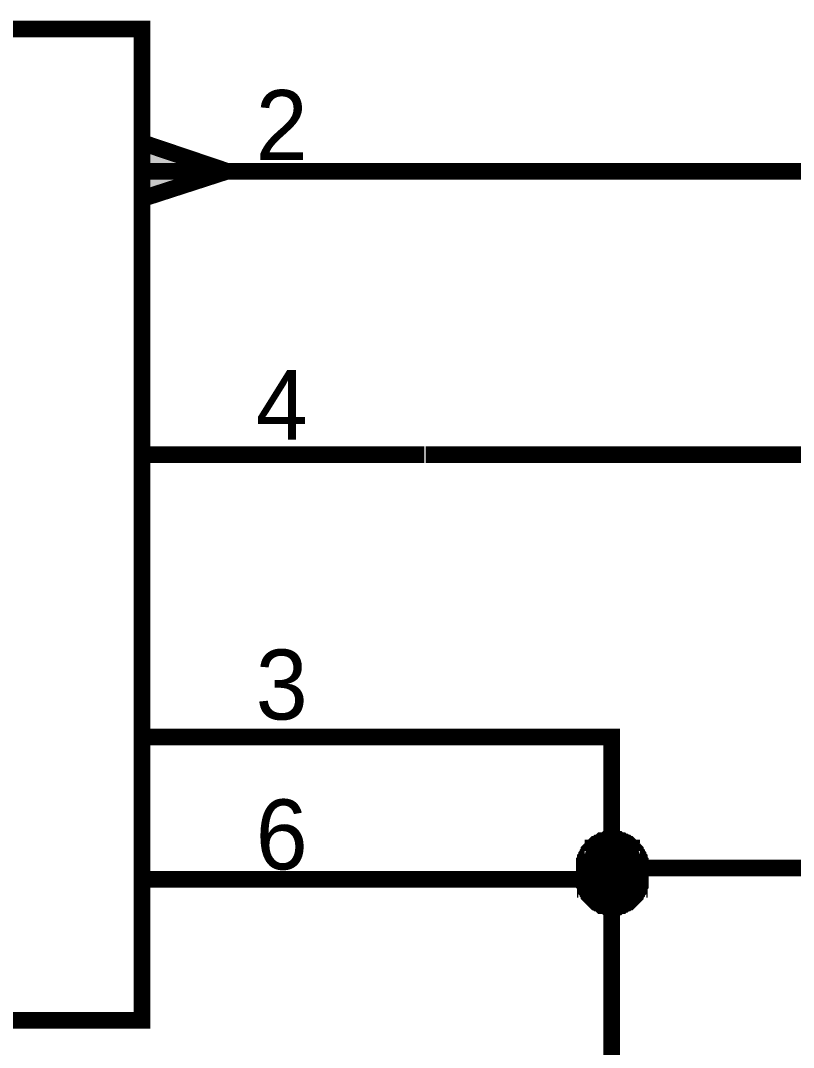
# Model space of a CAD drawing. Header units: millimetres. Extents: x 0 to 800, y 0 to 567.
# Drawn here: x 698.4 to 712.26, y 368.27 to 386.69 of the extents above; entities that cross this region are included whole.
import ezdxf

# ---------------------------------------------------------------- set-up
doc = ezdxf.new("R2010")
doc.units = ezdxf.units.MM
doc.layers.add('Sheet', color=255, linetype='Continuous')

msp = doc.modelspace()

# ---------------------------------------------------------------- linework, layer by layer
at = {"layer": 'Sheet'}
for points, const_width in [([(670.095, 386.536), (700.58, 386.536), (700.58, 368.751), (670.095, 368.751), (670.095, 386.536)], 0.3), ([(670.095, 386.536), (670.095, 368.751), (700.58, 368.751), (700.58, 386.536), (670.095, 386.536), (670.095, 386.536)], 0.0991), ([(702.103, 383.982), (700.58, 384.497), (700.58, 383.489), (702.103, 383.982)], 0.3), ([(702.103, 383.982), (700.58, 384.497), (700.58, 383.489), (702.103, 383.982)], 0.0991)]:
    msp.add_lwpolyline(points, close=True, dxfattribs=dict(at, const_width=const_width))
for points, const_width in [([(700.58, 383.982), (705.643, 383.982)], 0.3), ([(705.643, 383.982), (724.01, 383.982), (724.01, 382.481)], 0.3), ([(700.58, 378.898), (705.643, 378.898)], 0.3), ([(705.665, 378.898), (718.029, 378.898), (718.029, 364.876), (744.998, 364.876), (754.406, 364.876)], 0.3), ([(700.58, 373.835), (705.643, 373.835)], 0.3), ([(705.643, 373.835), (709.002, 373.835), (709.002, 371.484)], 0.3), ([(709.002, 371.282), (709.002, 371.484), (724.01, 371.484), (724.01, 372.335)], 0.3), ([(708.51, 371.484), (708.51, 371.506), (708.51, 371.528), (708.51, 371.573), (708.51, 371.596), (708.532, 371.618), (708.532, 371.64), (708.532, 371.663), (708.554, 371.685), (708.554, 371.708), (708.577, 371.73), (708.577, 371.752), (708.599, 371.775), (708.599, 371.797), (708.622, 371.82), (708.644, 371.842), (708.666, 371.842), (708.666, 371.864), (708.689, 371.887), (708.711, 371.909), (708.734, 371.909), (708.756, 371.932), (708.778, 371.932), (708.801, 371.954), (708.801, 371.954), (708.823, 371.976), (708.868, 371.976), (708.89, 371.976), (708.913, 371.999), (708.935, 371.999), (708.958, 371.999), (708.98, 371.999), (709.002, 371.999)], 0.3), ([(708.51, 371.484), (708.51, 371.506), (708.51, 371.528), (708.51, 371.573), (708.51, 371.596), (708.532, 371.618), (708.532, 371.64), (708.532, 371.663), (708.554, 371.685), (708.554, 371.708), (708.577, 371.73), (708.577, 371.752), (708.599, 371.775), (708.599, 371.797), (708.622, 371.82), (708.644, 371.842), (708.666, 371.842), (708.666, 371.864), (708.689, 371.887), (708.711, 371.909), (708.734, 371.909), (708.756, 371.932), (708.778, 371.932), (708.801, 371.954), (708.801, 371.954), (708.823, 371.976), (708.868, 371.976), (708.89, 371.976), (708.913, 371.999), (708.935, 371.999), (708.958, 371.999), (708.98, 371.999), (709.002, 371.999)], 0.3), ([(708.51, 371.484), (708.51, 371.506), (708.51, 371.528), (708.51, 371.573), (708.51, 371.596), (708.532, 371.618), (708.532, 371.64), (708.532, 371.663), (708.554, 371.685), (708.554, 371.708), (708.577, 371.73), (708.577, 371.752), (708.599, 371.775), (708.599, 371.797), (708.622, 371.82), (708.644, 371.842), (708.666, 371.842), (708.666, 371.864), (708.689, 371.887), (708.711, 371.909), (708.734, 371.909), (708.756, 371.932), (708.778, 371.932), (708.801, 371.954), (708.801, 371.954), (708.823, 371.976), (708.868, 371.976), (708.89, 371.976), (708.913, 371.999), (708.935, 371.999), (708.958, 371.999), (708.98, 371.999), (709.002, 371.999)], 0.3), ([(708.51, 371.484), (708.51, 371.506), (708.51, 371.528), (708.51, 371.573), (708.51, 371.596), (708.532, 371.618), (708.532, 371.64), (708.532, 371.663), (708.554, 371.685), (708.554, 371.708), (708.577, 371.73), (708.577, 371.752), (708.599, 371.775), (708.599, 371.797), (708.622, 371.82), (708.644, 371.842), (708.666, 371.842), (708.666, 371.864), (708.689, 371.887), (708.711, 371.909), (708.734, 371.909), (708.756, 371.932), (708.778, 371.932), (708.801, 371.954), (708.801, 371.954), (708.823, 371.976), (708.868, 371.976), (708.89, 371.976), (708.913, 371.999), (708.935, 371.999), (708.958, 371.999), (708.98, 371.999), (709.002, 371.999)], 0.3), ([(709.002, 371.999), (709.002, 371.999)], 0.3), ([(709.002, 371.999), (709.025, 371.999), (709.047, 371.999), (709.092, 371.999), (709.114, 371.999), (709.137, 371.976), (709.159, 371.976), (709.182, 371.976), (709.204, 371.954), (709.226, 371.954), (709.249, 371.932), (709.271, 371.932), (709.294, 371.909), (709.316, 371.909), (709.338, 371.887), (709.361, 371.864), (709.361, 371.842), (709.383, 371.842), (709.406, 371.82), (709.428, 371.797), (709.428, 371.775), (709.45, 371.752), (709.45, 371.73), (709.473, 371.708), (709.473, 371.685), (709.495, 371.663), (709.495, 371.64), (709.495, 371.618), (709.518, 371.596), (709.518, 371.573), (709.518, 371.528), (709.518, 371.506), (709.518, 371.484)], 0.3), ([(709.002, 371.999), (709.002, 371.999)], 0.3), ([(709.002, 371.999), (709.025, 371.999), (709.047, 371.999), (709.092, 371.999), (709.114, 371.999), (709.137, 371.976), (709.159, 371.976), (709.182, 371.976), (709.204, 371.954), (709.226, 371.954), (709.249, 371.932), (709.271, 371.932), (709.294, 371.909), (709.316, 371.909), (709.338, 371.887), (709.361, 371.864), (709.361, 371.842), (709.383, 371.842), (709.406, 371.82), (709.428, 371.797), (709.428, 371.775), (709.45, 371.752), (709.45, 371.73), (709.473, 371.708), (709.473, 371.685), (709.495, 371.663), (709.495, 371.64), (709.495, 371.618), (709.518, 371.596), (709.518, 371.573), (709.518, 371.528), (709.518, 371.506), (709.518, 371.484)], 0.3), ([(709.002, 371.999), (709.002, 371.999)], 0.3), ([(709.002, 371.999), (709.025, 371.999), (709.047, 371.999), (709.092, 371.999), (709.114, 371.999), (709.137, 371.976), (709.159, 371.976), (709.182, 371.976), (709.204, 371.954), (709.226, 371.954), (709.249, 371.932), (709.271, 371.932), (709.294, 371.909), (709.316, 371.909), (709.338, 371.887), (709.361, 371.864), (709.361, 371.842), (709.383, 371.842), (709.406, 371.82), (709.428, 371.797), (709.428, 371.775), (709.45, 371.752), (709.45, 371.73), (709.473, 371.708), (709.473, 371.685), (709.495, 371.663), (709.495, 371.64), (709.495, 371.618), (709.518, 371.596), (709.518, 371.573), (709.518, 371.528), (709.518, 371.506), (709.518, 371.484)], 0.3), ([(709.002, 371.999), (709.002, 371.999)], 0.3), ([(709.002, 371.999), (709.025, 371.999), (709.047, 371.999), (709.092, 371.999), (709.114, 371.999), (709.137, 371.976), (709.159, 371.976), (709.182, 371.976), (709.204, 371.954), (709.226, 371.954), (709.249, 371.932), (709.271, 371.932), (709.294, 371.909), (709.316, 371.909), (709.338, 371.887), (709.361, 371.864), (709.361, 371.842), (709.383, 371.842), (709.406, 371.82), (709.428, 371.797), (709.428, 371.775), (709.45, 371.752), (709.45, 371.73), (709.473, 371.708), (709.473, 371.685), (709.495, 371.663), (709.495, 371.64), (709.495, 371.618), (709.518, 371.596), (709.518, 371.573), (709.518, 371.528), (709.518, 371.506), (709.518, 371.484)], 0.3), ([(708.51, 371.282), (708.51, 371.304), (708.51, 371.327), (708.51, 371.372), (708.51, 371.394), (708.532, 371.416), (708.532, 371.439), (708.532, 371.461), (708.554, 371.484), (708.554, 371.506), (708.577, 371.528), (708.577, 371.551), (708.599, 371.573), (708.599, 371.596), (708.622, 371.618), (708.644, 371.64), (708.666, 371.64), (708.666, 371.663), (708.689, 371.685), (708.711, 371.708), (708.734, 371.708), (708.756, 371.73), (708.778, 371.73), (708.801, 371.752), (708.801, 371.752), (708.823, 371.775), (708.868, 371.775), (708.89, 371.775), (708.913, 371.797), (708.935, 371.797), (708.958, 371.797), (708.98, 371.797), (709.002, 371.797)], 0.3), ([(708.51, 371.282), (708.51, 371.304), (708.51, 371.327), (708.51, 371.372), (708.51, 371.394), (708.532, 371.416), (708.532, 371.439), (708.532, 371.461), (708.554, 371.484), (708.554, 371.506), (708.577, 371.528), (708.577, 371.551), (708.599, 371.573), (708.599, 371.596), (708.622, 371.618), (708.644, 371.64), (708.666, 371.64), (708.666, 371.663), (708.689, 371.685), (708.711, 371.708), (708.734, 371.708), (708.756, 371.73), (708.778, 371.73), (708.801, 371.752), (708.801, 371.752), (708.823, 371.775), (708.868, 371.775), (708.89, 371.775), (708.913, 371.797), (708.935, 371.797), (708.958, 371.797), (708.98, 371.797), (709.002, 371.797)], 0.3), ([(708.51, 371.282), (708.51, 371.304), (708.51, 371.327), (708.51, 371.372), (708.51, 371.394), (708.532, 371.416), (708.532, 371.439), (708.532, 371.461), (708.554, 371.484), (708.554, 371.506), (708.577, 371.528), (708.577, 371.551), (708.599, 371.573), (708.599, 371.596), (708.622, 371.618), (708.644, 371.64), (708.666, 371.64), (708.666, 371.663), (708.689, 371.685), (708.711, 371.708), (708.734, 371.708), (708.756, 371.73), (708.778, 371.73), (708.801, 371.752), (708.801, 371.752), (708.823, 371.775), (708.868, 371.775), (708.89, 371.775), (708.913, 371.797), (708.935, 371.797), (708.958, 371.797), (708.98, 371.797), (709.002, 371.797)], 0.3), ([(708.51, 371.282), (708.51, 371.304), (708.51, 371.327), (708.51, 371.372), (708.51, 371.394), (708.532, 371.416), (708.532, 371.439), (708.532, 371.461), (708.554, 371.484), (708.554, 371.506), (708.577, 371.528), (708.577, 371.551), (708.599, 371.573), (708.599, 371.596), (708.622, 371.618), (708.644, 371.64), (708.666, 371.64), (708.666, 371.663), (708.689, 371.685), (708.711, 371.708), (708.734, 371.708), (708.756, 371.73), (708.778, 371.73), (708.801, 371.752), (708.801, 371.752), (708.823, 371.775), (708.868, 371.775), (708.89, 371.775), (708.913, 371.797), (708.935, 371.797), (708.958, 371.797), (708.98, 371.797), (709.002, 371.797)], 0.3), ([(708.51, 371.484), (708.51, 371.506), (708.51, 371.528), (708.51, 371.573), (708.51, 371.596), (708.532, 371.618), (708.532, 371.64), (708.532, 371.663), (708.554, 371.685), (708.554, 371.708), (708.577, 371.73), (708.577, 371.752), (708.599, 371.775), (708.599, 371.797), (708.622, 371.82), (708.644, 371.842), (708.666, 371.842), (708.666, 371.864), (708.689, 371.887), (708.711, 371.909), (708.734, 371.909), (708.756, 371.932), (708.778, 371.932), (708.801, 371.954), (708.801, 371.954), (708.823, 371.976), (708.868, 371.976), (708.89, 371.976), (708.913, 371.999), (708.935, 371.999), (708.958, 371.999), (708.98, 371.999), (709.002, 371.999)], 0.0991), ([(708.51, 371.484), (708.51, 371.506), (708.51, 371.528), (708.51, 371.573), (708.51, 371.596), (708.532, 371.618), (708.532, 371.64), (708.532, 371.663), (708.554, 371.685), (708.554, 371.708), (708.577, 371.73), (708.577, 371.752), (708.599, 371.775), (708.599, 371.797), (708.622, 371.82), (708.644, 371.842), (708.666, 371.842), (708.666, 371.864), (708.689, 371.887), (708.711, 371.909), (708.734, 371.909), (708.756, 371.932), (708.778, 371.932), (708.801, 371.954), (708.801, 371.954), (708.823, 371.976), (708.868, 371.976), (708.89, 371.976), (708.913, 371.999), (708.935, 371.999), (708.958, 371.999), (708.98, 371.999), (709.002, 371.999)], 0.0991), ([(708.51, 371.484), (708.51, 371.506), (708.51, 371.528), (708.51, 371.573), (708.51, 371.596), (708.532, 371.618), (708.532, 371.64), (708.532, 371.663), (708.554, 371.685), (708.554, 371.708), (708.577, 371.73), (708.577, 371.752), (708.599, 371.775), (708.599, 371.797), (708.622, 371.82), (708.644, 371.842), (708.666, 371.842), (708.666, 371.864), (708.689, 371.887), (708.711, 371.909), (708.734, 371.909), (708.756, 371.932), (708.778, 371.932), (708.801, 371.954), (708.801, 371.954), (708.823, 371.976), (708.868, 371.976), (708.89, 371.976), (708.913, 371.999), (708.935, 371.999), (708.958, 371.999), (708.98, 371.999), (709.002, 371.999)], 0.0991), ([(708.51, 371.484), (708.51, 371.506), (708.51, 371.528), (708.51, 371.573), (708.51, 371.596), (708.532, 371.618), (708.532, 371.64), (708.532, 371.663), (708.554, 371.685), (708.554, 371.708), (708.577, 371.73), (708.577, 371.752), (708.599, 371.775), (708.599, 371.797), (708.622, 371.82), (708.644, 371.842), (708.666, 371.842), (708.666, 371.864), (708.689, 371.887), (708.711, 371.909), (708.734, 371.909), (708.756, 371.932), (708.778, 371.932), (708.801, 371.954), (708.801, 371.954), (708.823, 371.976), (708.868, 371.976), (708.89, 371.976), (708.913, 371.999), (708.935, 371.999), (708.958, 371.999), (708.98, 371.999), (709.002, 371.999)], 0.0991), ([(709.002, 371.797), (709.002, 371.797)], 0.3), ([(709.002, 371.797), (709.025, 371.797), (709.047, 371.797), (709.092, 371.797), (709.114, 371.797), (709.137, 371.775), (709.159, 371.775), (709.182, 371.775), (709.204, 371.752), (709.226, 371.752), (709.249, 371.73), (709.271, 371.73), (709.294, 371.708), (709.316, 371.708), (709.338, 371.685), (709.361, 371.663), (709.361, 371.64), (709.383, 371.64), (709.406, 371.618), (709.428, 371.596), (709.428, 371.573), (709.45, 371.551), (709.45, 371.528), (709.473, 371.506), (709.473, 371.484), (709.495, 371.461), (709.495, 371.439), (709.495, 371.416), (709.518, 371.394), (709.518, 371.372), (709.518, 371.327), (709.518, 371.304), (709.518, 371.282)], 0.3), ([(709.002, 371.797), (709.002, 371.797)], 0.3), ([(709.002, 371.797), (709.025, 371.797), (709.047, 371.797), (709.092, 371.797), (709.114, 371.797), (709.137, 371.775), (709.159, 371.775), (709.182, 371.775), (709.204, 371.752), (709.226, 371.752), (709.249, 371.73), (709.271, 371.73), (709.294, 371.708), (709.316, 371.708), (709.338, 371.685), (709.361, 371.663), (709.361, 371.64), (709.383, 371.64), (709.406, 371.618), (709.428, 371.596), (709.428, 371.573), (709.45, 371.551), (709.45, 371.528), (709.473, 371.506), (709.473, 371.484), (709.495, 371.461), (709.495, 371.439), (709.495, 371.416), (709.518, 371.394), (709.518, 371.372), (709.518, 371.327), (709.518, 371.304), (709.518, 371.282)], 0.3), ([(709.002, 371.797), (709.002, 371.797)], 0.3), ([(709.002, 371.797), (709.025, 371.797), (709.047, 371.797), (709.092, 371.797), (709.114, 371.797), (709.137, 371.775), (709.159, 371.775), (709.182, 371.775), (709.204, 371.752), (709.226, 371.752), (709.249, 371.73), (709.271, 371.73), (709.294, 371.708), (709.316, 371.708), (709.338, 371.685), (709.361, 371.663), (709.361, 371.64), (709.383, 371.64), (709.406, 371.618), (709.428, 371.596), (709.428, 371.573), (709.45, 371.551), (709.45, 371.528), (709.473, 371.506), (709.473, 371.484), (709.495, 371.461), (709.495, 371.439), (709.495, 371.416), (709.518, 371.394), (709.518, 371.372), (709.518, 371.327), (709.518, 371.304), (709.518, 371.282)], 0.3), ([(709.002, 371.797), (709.002, 371.797)], 0.3), ([(709.002, 371.797), (709.025, 371.797), (709.047, 371.797), (709.092, 371.797), (709.114, 371.797), (709.137, 371.775), (709.159, 371.775), (709.182, 371.775), (709.204, 371.752), (709.226, 371.752), (709.249, 371.73), (709.271, 371.73), (709.294, 371.708), (709.316, 371.708), (709.338, 371.685), (709.361, 371.663), (709.361, 371.64), (709.383, 371.64), (709.406, 371.618), (709.428, 371.596), (709.428, 371.573), (709.45, 371.551), (709.45, 371.528), (709.473, 371.506), (709.473, 371.484), (709.495, 371.461), (709.495, 371.439), (709.495, 371.416), (709.518, 371.394), (709.518, 371.372), (709.518, 371.327), (709.518, 371.304), (709.518, 371.282)], 0.3), ([(709.002, 371.999), (709.002, 371.999)], 0.0991), ([(709.002, 371.999), (709.025, 371.999), (709.047, 371.999), (709.092, 371.999), (709.114, 371.999), (709.137, 371.976), (709.159, 371.976), (709.182, 371.976), (709.204, 371.954), (709.226, 371.954), (709.249, 371.932), (709.271, 371.932), (709.294, 371.909), (709.316, 371.909), (709.338, 371.887), (709.361, 371.864), (709.361, 371.842), (709.383, 371.842), (709.406, 371.82), (709.428, 371.797), (709.428, 371.775), (709.45, 371.752), (709.45, 371.73), (709.473, 371.708), (709.473, 371.685), (709.495, 371.663), (709.495, 371.64), (709.495, 371.618), (709.518, 371.596), (709.518, 371.573), (709.518, 371.528), (709.518, 371.506), (709.518, 371.484)], 0.0991), ([(709.002, 371.999), (709.002, 371.999)], 0.0991), ([(709.002, 371.999), (709.025, 371.999), (709.047, 371.999), (709.092, 371.999), (709.114, 371.999), (709.137, 371.976), (709.159, 371.976), (709.182, 371.976), (709.204, 371.954), (709.226, 371.954), (709.249, 371.932), (709.271, 371.932), (709.294, 371.909), (709.316, 371.909), (709.338, 371.887), (709.361, 371.864), (709.361, 371.842), (709.383, 371.842), (709.406, 371.82), (709.428, 371.797), (709.428, 371.775), (709.45, 371.752), (709.45, 371.73), (709.473, 371.708), (709.473, 371.685), (709.495, 371.663), (709.495, 371.64), (709.495, 371.618), (709.518, 371.596), (709.518, 371.573), (709.518, 371.528), (709.518, 371.506), (709.518, 371.484)], 0.0991), ([(709.002, 371.999), (709.002, 371.999)], 0.0991), ([(709.002, 371.999), (709.025, 371.999), (709.047, 371.999), (709.092, 371.999), (709.114, 371.999), (709.137, 371.976), (709.159, 371.976), (709.182, 371.976), (709.204, 371.954), (709.226, 371.954), (709.249, 371.932), (709.271, 371.932), (709.294, 371.909), (709.316, 371.909), (709.338, 371.887), (709.361, 371.864), (709.361, 371.842), (709.383, 371.842), (709.406, 371.82), (709.428, 371.797), (709.428, 371.775), (709.45, 371.752), (709.45, 371.73), (709.473, 371.708), (709.473, 371.685), (709.495, 371.663), (709.495, 371.64), (709.495, 371.618), (709.518, 371.596), (709.518, 371.573), (709.518, 371.528), (709.518, 371.506), (709.518, 371.484)], 0.0991), ([(709.002, 371.999), (709.002, 371.999)], 0.0991), ([(709.002, 371.999), (709.025, 371.999), (709.047, 371.999), (709.092, 371.999), (709.114, 371.999), (709.137, 371.976), (709.159, 371.976), (709.182, 371.976), (709.204, 371.954), (709.226, 371.954), (709.249, 371.932), (709.271, 371.932), (709.294, 371.909), (709.316, 371.909), (709.338, 371.887), (709.361, 371.864), (709.361, 371.842), (709.383, 371.842), (709.406, 371.82), (709.428, 371.797), (709.428, 371.775), (709.45, 371.752), (709.45, 371.73), (709.473, 371.708), (709.473, 371.685), (709.495, 371.663), (709.495, 371.64), (709.495, 371.618), (709.518, 371.596), (709.518, 371.573), (709.518, 371.528), (709.518, 371.506), (709.518, 371.484)], 0.0991), ([(708.51, 371.282), (708.51, 371.304), (708.51, 371.327), (708.51, 371.372), (708.51, 371.394), (708.532, 371.416), (708.532, 371.439), (708.532, 371.461), (708.554, 371.484), (708.554, 371.506), (708.577, 371.528), (708.577, 371.551), (708.599, 371.573), (708.599, 371.596), (708.622, 371.618), (708.644, 371.64), (708.666, 371.64), (708.666, 371.663), (708.689, 371.685), (708.711, 371.708), (708.734, 371.708), (708.756, 371.73), (708.778, 371.73), (708.801, 371.752), (708.801, 371.752), (708.823, 371.775), (708.868, 371.775), (708.89, 371.775), (708.913, 371.797), (708.935, 371.797), (708.958, 371.797), (708.98, 371.797), (709.002, 371.797)], 0.0991), ([(708.51, 371.282), (708.51, 371.304), (708.51, 371.327), (708.51, 371.372), (708.51, 371.394), (708.532, 371.416), (708.532, 371.439), (708.532, 371.461), (708.554, 371.484), (708.554, 371.506), (708.577, 371.528), (708.577, 371.551), (708.599, 371.573), (708.599, 371.596), (708.622, 371.618), (708.644, 371.64), (708.666, 371.64), (708.666, 371.663), (708.689, 371.685), (708.711, 371.708), (708.734, 371.708), (708.756, 371.73), (708.778, 371.73), (708.801, 371.752), (708.801, 371.752), (708.823, 371.775), (708.868, 371.775), (708.89, 371.775), (708.913, 371.797), (708.935, 371.797), (708.958, 371.797), (708.98, 371.797), (709.002, 371.797)], 0.0991), ([(708.51, 371.282), (708.51, 371.304), (708.51, 371.327), (708.51, 371.372), (708.51, 371.394), (708.532, 371.416), (708.532, 371.439), (708.532, 371.461), (708.554, 371.484), (708.554, 371.506), (708.577, 371.528), (708.577, 371.551), (708.599, 371.573), (708.599, 371.596), (708.622, 371.618), (708.644, 371.64), (708.666, 371.64), (708.666, 371.663), (708.689, 371.685), (708.711, 371.708), (708.734, 371.708), (708.756, 371.73), (708.778, 371.73), (708.801, 371.752), (708.801, 371.752), (708.823, 371.775), (708.868, 371.775), (708.89, 371.775), (708.913, 371.797), (708.935, 371.797), (708.958, 371.797), (708.98, 371.797), (709.002, 371.797)], 0.0991), ([(708.51, 371.282), (708.51, 371.304), (708.51, 371.327), (708.51, 371.372), (708.51, 371.394), (708.532, 371.416), (708.532, 371.439), (708.532, 371.461), (708.554, 371.484), (708.554, 371.506), (708.577, 371.528), (708.577, 371.551), (708.599, 371.573), (708.599, 371.596), (708.622, 371.618), (708.644, 371.64), (708.666, 371.64), (708.666, 371.663), (708.689, 371.685), (708.711, 371.708), (708.734, 371.708), (708.756, 371.73), (708.778, 371.73), (708.801, 371.752), (708.801, 371.752), (708.823, 371.775), (708.868, 371.775), (708.89, 371.775), (708.913, 371.797), (708.935, 371.797), (708.958, 371.797), (708.98, 371.797), (709.002, 371.797)], 0.0991), ([(709.002, 371.797), (709.002, 371.797)], 0.0991), ([(709.002, 371.797), (709.025, 371.797), (709.047, 371.797), (709.092, 371.797), (709.114, 371.797), (709.137, 371.775), (709.159, 371.775), (709.182, 371.775), (709.204, 371.752), (709.226, 371.752), (709.249, 371.73), (709.271, 371.73), (709.294, 371.708), (709.316, 371.708), (709.338, 371.685), (709.361, 371.663), (709.361, 371.64), (709.383, 371.64), (709.406, 371.618), (709.428, 371.596), (709.428, 371.573), (709.45, 371.551), (709.45, 371.528), (709.473, 371.506), (709.473, 371.484), (709.495, 371.461), (709.495, 371.439), (709.495, 371.416), (709.518, 371.394), (709.518, 371.372), (709.518, 371.327), (709.518, 371.304), (709.518, 371.282)], 0.0991), ([(709.002, 371.797), (709.002, 371.797)], 0.0991), ([(709.002, 371.797), (709.025, 371.797), (709.047, 371.797), (709.092, 371.797), (709.114, 371.797), (709.137, 371.775), (709.159, 371.775), (709.182, 371.775), (709.204, 371.752), (709.226, 371.752), (709.249, 371.73), (709.271, 371.73), (709.294, 371.708), (709.316, 371.708), (709.338, 371.685), (709.361, 371.663), (709.361, 371.64), (709.383, 371.64), (709.406, 371.618), (709.428, 371.596), (709.428, 371.573), (709.45, 371.551), (709.45, 371.528), (709.473, 371.506), (709.473, 371.484), (709.495, 371.461), (709.495, 371.439), (709.495, 371.416), (709.518, 371.394), (709.518, 371.372), (709.518, 371.327), (709.518, 371.304), (709.518, 371.282)], 0.0991), ([(709.002, 371.797), (709.002, 371.797)], 0.0991), ([(709.002, 371.797), (709.025, 371.797), (709.047, 371.797), (709.092, 371.797), (709.114, 371.797), (709.137, 371.775), (709.159, 371.775), (709.182, 371.775), (709.204, 371.752), (709.226, 371.752), (709.249, 371.73), (709.271, 371.73), (709.294, 371.708), (709.316, 371.708), (709.338, 371.685), (709.361, 371.663), (709.361, 371.64), (709.383, 371.64), (709.406, 371.618), (709.428, 371.596), (709.428, 371.573), (709.45, 371.551), (709.45, 371.528), (709.473, 371.506), (709.473, 371.484), (709.495, 371.461), (709.495, 371.439), (709.495, 371.416), (709.518, 371.394), (709.518, 371.372), (709.518, 371.327), (709.518, 371.304), (709.518, 371.282)], 0.0991), ([(709.002, 371.797), (709.002, 371.797)], 0.0991), ([(709.002, 371.797), (709.025, 371.797), (709.047, 371.797), (709.092, 371.797), (709.114, 371.797), (709.137, 371.775), (709.159, 371.775), (709.182, 371.775), (709.204, 371.752), (709.226, 371.752), (709.249, 371.73), (709.271, 371.73), (709.294, 371.708), (709.316, 371.708), (709.338, 371.685), (709.361, 371.663), (709.361, 371.64), (709.383, 371.64), (709.406, 371.618), (709.428, 371.596), (709.428, 371.573), (709.45, 371.551), (709.45, 371.528), (709.473, 371.506), (709.473, 371.484), (709.495, 371.461), (709.495, 371.439), (709.495, 371.416), (709.518, 371.394), (709.518, 371.372), (709.518, 371.327), (709.518, 371.304), (709.518, 371.282)], 0.0991), ([(709.002, 370.968), (708.98, 370.968), (708.958, 370.968), (708.935, 370.968), (708.913, 370.968), (708.89, 370.991), (708.868, 370.991), (708.823, 370.991), (708.801, 371.013), (708.801, 371.013), (708.778, 371.036), (708.756, 371.036), (708.734, 371.058), (708.711, 371.08), (708.689, 371.08), (708.666, 371.103), (708.666, 371.125), (708.644, 371.148), (708.622, 371.17), (708.599, 371.192), (708.599, 371.192), (708.577, 371.215), (708.577, 371.237), (708.554, 371.26), (708.554, 371.282), (708.532, 371.304), (708.532, 371.327), (708.532, 371.349), (708.51, 371.394), (708.51, 371.416), (708.51, 371.439), (708.51, 371.461), (708.51, 371.484)], 0.3), ([(708.51, 371.484), (708.51, 371.484)], 0.3), ([(709.002, 370.968), (708.98, 370.968), (708.958, 370.968), (708.935, 370.968), (708.913, 370.968), (708.89, 370.991), (708.868, 370.991), (708.823, 370.991), (708.801, 371.013), (708.801, 371.013), (708.778, 371.036), (708.756, 371.036), (708.734, 371.058), (708.711, 371.08), (708.689, 371.08), (708.666, 371.103), (708.666, 371.125), (708.644, 371.148), (708.622, 371.17), (708.599, 371.192), (708.599, 371.192), (708.577, 371.215), (708.577, 371.237), (708.554, 371.26), (708.554, 371.282), (708.532, 371.304), (708.532, 371.327), (708.532, 371.349), (708.51, 371.394), (708.51, 371.416), (708.51, 371.439), (708.51, 371.461), (708.51, 371.484)], 0.3), ([(708.51, 371.484), (708.51, 371.484)], 0.3), ([(709.002, 370.968), (708.98, 370.968), (708.958, 370.968), (708.935, 370.968), (708.913, 370.968), (708.89, 370.991), (708.868, 370.991), (708.823, 370.991), (708.801, 371.013), (708.801, 371.013), (708.778, 371.036), (708.756, 371.036), (708.734, 371.058), (708.711, 371.08), (708.689, 371.08), (708.666, 371.103), (708.666, 371.125), (708.644, 371.148), (708.622, 371.17), (708.599, 371.192), (708.599, 371.192), (708.577, 371.215), (708.577, 371.237), (708.554, 371.26), (708.554, 371.282), (708.532, 371.304), (708.532, 371.327), (708.532, 371.349), (708.51, 371.394), (708.51, 371.416), (708.51, 371.439), (708.51, 371.461), (708.51, 371.484)], 0.3), ([(708.51, 371.484), (708.51, 371.484)], 0.3), ([(709.002, 370.968), (708.98, 370.968), (708.958, 370.968), (708.935, 370.968), (708.913, 370.968), (708.89, 370.991), (708.868, 370.991), (708.823, 370.991), (708.801, 371.013), (708.801, 371.013), (708.778, 371.036), (708.756, 371.036), (708.734, 371.058), (708.711, 371.08), (708.689, 371.08), (708.666, 371.103), (708.666, 371.125), (708.644, 371.148), (708.622, 371.17), (708.599, 371.192), (708.599, 371.192), (708.577, 371.215), (708.577, 371.237), (708.554, 371.26), (708.554, 371.282), (708.532, 371.304), (708.532, 371.327), (708.532, 371.349), (708.51, 371.394), (708.51, 371.416), (708.51, 371.439), (708.51, 371.461), (708.51, 371.484)], 0.3), ([(708.51, 371.484), (708.51, 371.484)], 0.3), ([(709.002, 370.968), (708.98, 370.968), (708.958, 370.968), (708.935, 370.968), (708.913, 370.968), (708.89, 370.991), (708.868, 370.991), (708.823, 370.991), (708.801, 371.013), (708.801, 371.013), (708.778, 371.036), (708.756, 371.036), (708.734, 371.058), (708.711, 371.08), (708.689, 371.08), (708.666, 371.103), (708.666, 371.125), (708.644, 371.148), (708.622, 371.17), (708.599, 371.192), (708.599, 371.192), (708.577, 371.215), (708.577, 371.237), (708.554, 371.26), (708.554, 371.282), (708.532, 371.304), (708.532, 371.327), (708.532, 371.349), (708.51, 371.394), (708.51, 371.416), (708.51, 371.439), (708.51, 371.461), (708.51, 371.484)], 0.0991), ([(708.51, 371.484), (708.51, 371.484)], 0.0991), ([(709.002, 370.968), (708.98, 370.968), (708.958, 370.968), (708.935, 370.968), (708.913, 370.968), (708.89, 370.991), (708.868, 370.991), (708.823, 370.991), (708.801, 371.013), (708.801, 371.013), (708.778, 371.036), (708.756, 371.036), (708.734, 371.058), (708.711, 371.08), (708.689, 371.08), (708.666, 371.103), (708.666, 371.125), (708.644, 371.148), (708.622, 371.17), (708.599, 371.192), (708.599, 371.192), (708.577, 371.215), (708.577, 371.237), (708.554, 371.26), (708.554, 371.282), (708.532, 371.304), (708.532, 371.327), (708.532, 371.349), (708.51, 371.394), (708.51, 371.416), (708.51, 371.439), (708.51, 371.461), (708.51, 371.484)], 0.0991), ([(708.51, 371.484), (708.51, 371.484)], 0.0991), ([(709.002, 370.968), (708.98, 370.968), (708.958, 370.968), (708.935, 370.968), (708.913, 370.968), (708.89, 370.991), (708.868, 370.991), (708.823, 370.991), (708.801, 371.013), (708.801, 371.013), (708.778, 371.036), (708.756, 371.036), (708.734, 371.058), (708.711, 371.08), (708.689, 371.08), (708.666, 371.103), (708.666, 371.125), (708.644, 371.148), (708.622, 371.17), (708.599, 371.192), (708.599, 371.192), (708.577, 371.215), (708.577, 371.237), (708.554, 371.26), (708.554, 371.282), (708.532, 371.304), (708.532, 371.327), (708.532, 371.349), (708.51, 371.394), (708.51, 371.416), (708.51, 371.439), (708.51, 371.461), (708.51, 371.484)], 0.0991), ([(708.51, 371.484), (708.51, 371.484)], 0.0991), ([(709.002, 370.968), (708.98, 370.968), (708.958, 370.968), (708.935, 370.968), (708.913, 370.968), (708.89, 370.991), (708.868, 370.991), (708.823, 370.991), (708.801, 371.013), (708.801, 371.013), (708.778, 371.036), (708.756, 371.036), (708.734, 371.058), (708.711, 371.08), (708.689, 371.08), (708.666, 371.103), (708.666, 371.125), (708.644, 371.148), (708.622, 371.17), (708.599, 371.192), (708.599, 371.192), (708.577, 371.215), (708.577, 371.237), (708.554, 371.26), (708.554, 371.282), (708.532, 371.304), (708.532, 371.327), (708.532, 371.349), (708.51, 371.394), (708.51, 371.416), (708.51, 371.439), (708.51, 371.461), (708.51, 371.484)], 0.0991), ([(708.51, 371.484), (708.51, 371.484)], 0.0991), ([(709.518, 371.484), (709.518, 371.461), (709.518, 371.439), (709.518, 371.416), (709.518, 371.394), (709.495, 371.349), (709.495, 371.327), (709.495, 371.304), (709.473, 371.282), (709.473, 371.26), (709.45, 371.237), (709.45, 371.215), (709.428, 371.192), (709.428, 371.192), (709.406, 371.17), (709.383, 371.148), (709.361, 371.125), (709.361, 371.103), (709.338, 371.08), (709.316, 371.08), (709.294, 371.058), (709.271, 371.036), (709.249, 371.036), (709.226, 371.013), (709.204, 371.013), (709.182, 370.991), (709.159, 370.991), (709.137, 370.991), (709.114, 370.968), (709.092, 370.968), (709.047, 370.968), (709.025, 370.968), (709.002, 370.968)], 0.3), ([(709.518, 371.484), (709.518, 371.461), (709.518, 371.439), (709.518, 371.416), (709.518, 371.394), (709.495, 371.349), (709.495, 371.327), (709.495, 371.304), (709.473, 371.282), (709.473, 371.26), (709.45, 371.237), (709.45, 371.215), (709.428, 371.192), (709.428, 371.192), (709.406, 371.17), (709.383, 371.148), (709.361, 371.125), (709.361, 371.103), (709.338, 371.08), (709.316, 371.08), (709.294, 371.058), (709.271, 371.036), (709.249, 371.036), (709.226, 371.013), (709.204, 371.013), (709.182, 370.991), (709.159, 370.991), (709.137, 370.991), (709.114, 370.968), (709.092, 370.968), (709.047, 370.968), (709.025, 370.968), (709.002, 370.968)], 0.3), ([(709.518, 371.484), (709.518, 371.461), (709.518, 371.439), (709.518, 371.416), (709.518, 371.394), (709.495, 371.349), (709.495, 371.327), (709.495, 371.304), (709.473, 371.282), (709.473, 371.26), (709.45, 371.237), (709.45, 371.215), (709.428, 371.192), (709.428, 371.192), (709.406, 371.17), (709.383, 371.148), (709.361, 371.125), (709.361, 371.103), (709.338, 371.08), (709.316, 371.08), (709.294, 371.058), (709.271, 371.036), (709.249, 371.036), (709.226, 371.013), (709.204, 371.013), (709.182, 370.991), (709.159, 370.991), (709.137, 370.991), (709.114, 370.968), (709.092, 370.968), (709.047, 370.968), (709.025, 370.968), (709.002, 370.968)], 0.3), ([(709.518, 371.484), (709.518, 371.461), (709.518, 371.439), (709.518, 371.416), (709.518, 371.394), (709.495, 371.349), (709.495, 371.327), (709.495, 371.304), (709.473, 371.282), (709.473, 371.26), (709.45, 371.237), (709.45, 371.215), (709.428, 371.192), (709.428, 371.192), (709.406, 371.17), (709.383, 371.148), (709.361, 371.125), (709.361, 371.103), (709.338, 371.08), (709.316, 371.08), (709.294, 371.058), (709.271, 371.036), (709.249, 371.036), (709.226, 371.013), (709.204, 371.013), (709.182, 370.991), (709.159, 370.991), (709.137, 370.991), (709.114, 370.968), (709.092, 370.968), (709.047, 370.968), (709.025, 370.968), (709.002, 370.968)], 0.3), ([(709.518, 371.484), (709.518, 371.461), (709.518, 371.439), (709.518, 371.416), (709.518, 371.394), (709.495, 371.349), (709.495, 371.327), (709.495, 371.304), (709.473, 371.282), (709.473, 371.26), (709.45, 371.237), (709.45, 371.215), (709.428, 371.192), (709.428, 371.192), (709.406, 371.17), (709.383, 371.148), (709.361, 371.125), (709.361, 371.103), (709.338, 371.08), (709.316, 371.08), (709.294, 371.058), (709.271, 371.036), (709.249, 371.036), (709.226, 371.013), (709.204, 371.013), (709.182, 370.991), (709.159, 370.991), (709.137, 370.991), (709.114, 370.968), (709.092, 370.968), (709.047, 370.968), (709.025, 370.968), (709.002, 370.968)], 0.0991), ([(709.518, 371.484), (709.518, 371.461), (709.518, 371.439), (709.518, 371.416), (709.518, 371.394), (709.495, 371.349), (709.495, 371.327), (709.495, 371.304), (709.473, 371.282), (709.473, 371.26), (709.45, 371.237), (709.45, 371.215), (709.428, 371.192), (709.428, 371.192), (709.406, 371.17), (709.383, 371.148), (709.361, 371.125), (709.361, 371.103), (709.338, 371.08), (709.316, 371.08), (709.294, 371.058), (709.271, 371.036), (709.249, 371.036), (709.226, 371.013), (709.204, 371.013), (709.182, 370.991), (709.159, 370.991), (709.137, 370.991), (709.114, 370.968), (709.092, 370.968), (709.047, 370.968), (709.025, 370.968), (709.002, 370.968)], 0.0991), ([(709.518, 371.484), (709.518, 371.461), (709.518, 371.439), (709.518, 371.416), (709.518, 371.394), (709.495, 371.349), (709.495, 371.327), (709.495, 371.304), (709.473, 371.282), (709.473, 371.26), (709.45, 371.237), (709.45, 371.215), (709.428, 371.192), (709.428, 371.192), (709.406, 371.17), (709.383, 371.148), (709.361, 371.125), (709.361, 371.103), (709.338, 371.08), (709.316, 371.08), (709.294, 371.058), (709.271, 371.036), (709.249, 371.036), (709.226, 371.013), (709.204, 371.013), (709.182, 370.991), (709.159, 370.991), (709.137, 370.991), (709.114, 370.968), (709.092, 370.968), (709.047, 370.968), (709.025, 370.968), (709.002, 370.968)], 0.0991), ([(709.518, 371.484), (709.518, 371.461), (709.518, 371.439), (709.518, 371.416), (709.518, 371.394), (709.495, 371.349), (709.495, 371.327), (709.495, 371.304), (709.473, 371.282), (709.473, 371.26), (709.45, 371.237), (709.45, 371.215), (709.428, 371.192), (709.428, 371.192), (709.406, 371.17), (709.383, 371.148), (709.361, 371.125), (709.361, 371.103), (709.338, 371.08), (709.316, 371.08), (709.294, 371.058), (709.271, 371.036), (709.249, 371.036), (709.226, 371.013), (709.204, 371.013), (709.182, 370.991), (709.159, 370.991), (709.137, 370.991), (709.114, 370.968), (709.092, 370.968), (709.047, 370.968), (709.025, 370.968), (709.002, 370.968)], 0.0991), ([(709.518, 371.484), (709.518, 371.484), (709.518, 371.484), (709.518, 371.484), (709.518, 371.484), (709.518, 371.484), (709.518, 371.484), (709.518, 371.484), (709.518, 371.484), (709.518, 371.484), (709.518, 371.484), (709.518, 371.484), (709.518, 371.484), (709.518, 371.484), (709.518, 371.484), (709.518, 371.484), (709.518, 371.484), (709.518, 371.484), (709.518, 371.484), (709.518, 371.484), (709.518, 371.484), (709.518, 371.484), (709.518, 371.484), (709.518, 371.484), (709.518, 371.484), (709.518, 371.484), (709.518, 371.484), (709.518, 371.484), (709.518, 371.484), (709.518, 371.484), (709.518, 371.484), (709.518, 371.484), (709.518, 371.484)], 0.3), ([(709.518, 371.484), (709.518, 371.484)], 0.3), ([(709.518, 371.484), (709.518, 371.484), (709.518, 371.484), (709.518, 371.484), (709.518, 371.484), (709.518, 371.484), (709.518, 371.484), (709.518, 371.484), (709.518, 371.484), (709.518, 371.484), (709.518, 371.484), (709.518, 371.484), (709.518, 371.484), (709.518, 371.484), (709.518, 371.484), (709.518, 371.484), (709.518, 371.484), (709.518, 371.484), (709.518, 371.484), (709.518, 371.484), (709.518, 371.484), (709.518, 371.484), (709.518, 371.484), (709.518, 371.484), (709.518, 371.484), (709.518, 371.484), (709.518, 371.484), (709.518, 371.484), (709.518, 371.484), (709.518, 371.484), (709.518, 371.484), (709.518, 371.484), (709.518, 371.484)], 0.3), ([(709.518, 371.484), (709.518, 371.484)], 0.3), ([(709.518, 371.484), (709.518, 371.484), (709.518, 371.484), (709.518, 371.484), (709.518, 371.484), (709.518, 371.484), (709.518, 371.484), (709.518, 371.484), (709.518, 371.484), (709.518, 371.484), (709.518, 371.484), (709.518, 371.484), (709.518, 371.484), (709.518, 371.484), (709.518, 371.484), (709.518, 371.484), (709.518, 371.484), (709.518, 371.484), (709.518, 371.484), (709.518, 371.484), (709.518, 371.484), (709.518, 371.484), (709.518, 371.484), (709.518, 371.484), (709.518, 371.484), (709.518, 371.484), (709.518, 371.484), (709.518, 371.484), (709.518, 371.484), (709.518, 371.484), (709.518, 371.484), (709.518, 371.484), (709.518, 371.484)], 0.3), ([(709.518, 371.484), (709.518, 371.484)], 0.3), ([(709.518, 371.484), (709.518, 371.484), (709.518, 371.484), (709.518, 371.484), (709.518, 371.484), (709.518, 371.484), (709.518, 371.484), (709.518, 371.484), (709.518, 371.484), (709.518, 371.484), (709.518, 371.484), (709.518, 371.484), (709.518, 371.484), (709.518, 371.484), (709.518, 371.484), (709.518, 371.484), (709.518, 371.484), (709.518, 371.484), (709.518, 371.484), (709.518, 371.484), (709.518, 371.484), (709.518, 371.484), (709.518, 371.484), (709.518, 371.484), (709.518, 371.484), (709.518, 371.484), (709.518, 371.484), (709.518, 371.484), (709.518, 371.484), (709.518, 371.484), (709.518, 371.484), (709.518, 371.484), (709.518, 371.484)], 0.3), ([(709.518, 371.484), (709.518, 371.484)], 0.3), ([(709.518, 371.484), (709.518, 371.484), (709.518, 371.484), (709.518, 371.484), (709.518, 371.484), (709.518, 371.484), (709.518, 371.484), (709.518, 371.484), (709.518, 371.484), (709.518, 371.484), (709.518, 371.484), (709.518, 371.484), (709.518, 371.484), (709.518, 371.484), (709.518, 371.484), (709.518, 371.484), (709.518, 371.484), (709.518, 371.484), (709.518, 371.484), (709.518, 371.484), (709.518, 371.484), (709.518, 371.484), (709.518, 371.484), (709.518, 371.484), (709.518, 371.484), (709.518, 371.484), (709.518, 371.484), (709.518, 371.484), (709.518, 371.484), (709.518, 371.484), (709.518, 371.484), (709.518, 371.484), (709.518, 371.484)], 0.0991), ([(709.518, 371.484), (709.518, 371.484)], 0.0991), ([(709.518, 371.484), (709.518, 371.484), (709.518, 371.484), (709.518, 371.484), (709.518, 371.484), (709.518, 371.484), (709.518, 371.484), (709.518, 371.484), (709.518, 371.484), (709.518, 371.484), (709.518, 371.484), (709.518, 371.484), (709.518, 371.484), (709.518, 371.484), (709.518, 371.484), (709.518, 371.484), (709.518, 371.484), (709.518, 371.484), (709.518, 371.484), (709.518, 371.484), (709.518, 371.484), (709.518, 371.484), (709.518, 371.484), (709.518, 371.484), (709.518, 371.484), (709.518, 371.484), (709.518, 371.484), (709.518, 371.484), (709.518, 371.484), (709.518, 371.484), (709.518, 371.484), (709.518, 371.484), (709.518, 371.484)], 0.0991), ([(709.518, 371.484), (709.518, 371.484)], 0.0991), ([(709.518, 371.484), (709.518, 371.484), (709.518, 371.484), (709.518, 371.484), (709.518, 371.484), (709.518, 371.484), (709.518, 371.484), (709.518, 371.484), (709.518, 371.484), (709.518, 371.484), (709.518, 371.484), (709.518, 371.484), (709.518, 371.484), (709.518, 371.484), (709.518, 371.484), (709.518, 371.484), (709.518, 371.484), (709.518, 371.484), (709.518, 371.484), (709.518, 371.484), (709.518, 371.484), (709.518, 371.484), (709.518, 371.484), (709.518, 371.484), (709.518, 371.484), (709.518, 371.484), (709.518, 371.484), (709.518, 371.484), (709.518, 371.484), (709.518, 371.484), (709.518, 371.484), (709.518, 371.484), (709.518, 371.484)], 0.0991), ([(709.518, 371.484), (709.518, 371.484)], 0.0991), ([(709.518, 371.484), (709.518, 371.484), (709.518, 371.484), (709.518, 371.484), (709.518, 371.484), (709.518, 371.484), (709.518, 371.484), (709.518, 371.484), (709.518, 371.484), (709.518, 371.484), (709.518, 371.484), (709.518, 371.484), (709.518, 371.484), (709.518, 371.484), (709.518, 371.484), (709.518, 371.484), (709.518, 371.484), (709.518, 371.484), (709.518, 371.484), (709.518, 371.484), (709.518, 371.484), (709.518, 371.484), (709.518, 371.484), (709.518, 371.484), (709.518, 371.484), (709.518, 371.484), (709.518, 371.484), (709.518, 371.484), (709.518, 371.484), (709.518, 371.484), (709.518, 371.484), (709.518, 371.484), (709.518, 371.484)], 0.0991), ([(709.518, 371.484), (709.518, 371.484)], 0.0991), ([(700.58, 371.282), (705.643, 371.282)], 0.3), ([(705.643, 371.282), (709.002, 371.282), (709.002, 363.98)], 0.3), ([(709.002, 370.789), (708.98, 370.789), (708.958, 370.789), (708.935, 370.789), (708.913, 370.789), (708.89, 370.812), (708.868, 370.812), (708.823, 370.812), (708.801, 370.834), (708.801, 370.834), (708.778, 370.856), (708.756, 370.856), (708.734, 370.879), (708.711, 370.879), (708.689, 370.901), (708.666, 370.924), (708.666, 370.924), (708.644, 370.946), (708.622, 370.968), (708.599, 370.991), (708.599, 371.013), (708.577, 371.036), (708.577, 371.058), (708.554, 371.08), (708.554, 371.103), (708.532, 371.103), (708.532, 371.148), (708.532, 371.17), (708.51, 371.192), (708.51, 371.215), (708.51, 371.237), (708.51, 371.26), (708.51, 371.282)], 0.3), ([(708.51, 371.282), (708.51, 371.282)], 0.3), ([(709.002, 370.789), (708.98, 370.789), (708.958, 370.789), (708.935, 370.789), (708.913, 370.789), (708.89, 370.812), (708.868, 370.812), (708.823, 370.812), (708.801, 370.834), (708.801, 370.834), (708.778, 370.856), (708.756, 370.856), (708.734, 370.879), (708.711, 370.879), (708.689, 370.901), (708.666, 370.924), (708.666, 370.924), (708.644, 370.946), (708.622, 370.968), (708.599, 370.991), (708.599, 371.013), (708.577, 371.036), (708.577, 371.058), (708.554, 371.08), (708.554, 371.103), (708.532, 371.103), (708.532, 371.148), (708.532, 371.17), (708.51, 371.192), (708.51, 371.215), (708.51, 371.237), (708.51, 371.26), (708.51, 371.282)], 0.3), ([(708.51, 371.282), (708.51, 371.282)], 0.3), ([(709.002, 370.789), (708.98, 370.789), (708.958, 370.789), (708.935, 370.789), (708.913, 370.789), (708.89, 370.812), (708.868, 370.812), (708.823, 370.812), (708.801, 370.834), (708.801, 370.834), (708.778, 370.856), (708.756, 370.856), (708.734, 370.879), (708.711, 370.879), (708.689, 370.901), (708.666, 370.924), (708.666, 370.924), (708.644, 370.946), (708.622, 370.968), (708.599, 370.991), (708.599, 371.013), (708.577, 371.036), (708.577, 371.058), (708.554, 371.08), (708.554, 371.103), (708.532, 371.103), (708.532, 371.148), (708.532, 371.17), (708.51, 371.192), (708.51, 371.215), (708.51, 371.237), (708.51, 371.26), (708.51, 371.282)], 0.3), ([(708.51, 371.282), (708.51, 371.282)], 0.3), ([(709.002, 370.789), (708.98, 370.789), (708.958, 370.789), (708.935, 370.789), (708.913, 370.789), (708.89, 370.812), (708.868, 370.812), (708.823, 370.812), (708.801, 370.834), (708.801, 370.834), (708.778, 370.856), (708.756, 370.856), (708.734, 370.879), (708.711, 370.879), (708.689, 370.901), (708.666, 370.924), (708.666, 370.924), (708.644, 370.946), (708.622, 370.968), (708.599, 370.991), (708.599, 371.013), (708.577, 371.036), (708.577, 371.058), (708.554, 371.08), (708.554, 371.103), (708.532, 371.103), (708.532, 371.148), (708.532, 371.17), (708.51, 371.192), (708.51, 371.215), (708.51, 371.237), (708.51, 371.26), (708.51, 371.282)], 0.3), ([(708.51, 371.282), (708.51, 371.282)], 0.3), ([(709.002, 370.789), (708.98, 370.789), (708.958, 370.789), (708.935, 370.789), (708.913, 370.789), (708.89, 370.812), (708.868, 370.812), (708.823, 370.812), (708.801, 370.834), (708.801, 370.834), (708.778, 370.856), (708.756, 370.856), (708.734, 370.879), (708.711, 370.879), (708.689, 370.901), (708.666, 370.924), (708.666, 370.924), (708.644, 370.946), (708.622, 370.968), (708.599, 370.991), (708.599, 371.013), (708.577, 371.036), (708.577, 371.058), (708.554, 371.08), (708.554, 371.103), (708.532, 371.103), (708.532, 371.148), (708.532, 371.17), (708.51, 371.192), (708.51, 371.215), (708.51, 371.237), (708.51, 371.26), (708.51, 371.282)], 0.0991), ([(708.51, 371.282), (708.51, 371.282)], 0.0991), ([(709.002, 370.789), (708.98, 370.789), (708.958, 370.789), (708.935, 370.789), (708.913, 370.789), (708.89, 370.812), (708.868, 370.812), (708.823, 370.812), (708.801, 370.834), (708.801, 370.834), (708.778, 370.856), (708.756, 370.856), (708.734, 370.879), (708.711, 370.879), (708.689, 370.901), (708.666, 370.924), (708.666, 370.924), (708.644, 370.946), (708.622, 370.968), (708.599, 370.991), (708.599, 371.013), (708.577, 371.036), (708.577, 371.058), (708.554, 371.08), (708.554, 371.103), (708.532, 371.103), (708.532, 371.148), (708.532, 371.17), (708.51, 371.192), (708.51, 371.215), (708.51, 371.237), (708.51, 371.26), (708.51, 371.282)], 0.0991), ([(708.51, 371.282), (708.51, 371.282)], 0.0991), ([(709.002, 370.789), (708.98, 370.789), (708.958, 370.789), (708.935, 370.789), (708.913, 370.789), (708.89, 370.812), (708.868, 370.812), (708.823, 370.812), (708.801, 370.834), (708.801, 370.834), (708.778, 370.856), (708.756, 370.856), (708.734, 370.879), (708.711, 370.879), (708.689, 370.901), (708.666, 370.924), (708.666, 370.924), (708.644, 370.946), (708.622, 370.968), (708.599, 370.991), (708.599, 371.013), (708.577, 371.036), (708.577, 371.058), (708.554, 371.08), (708.554, 371.103), (708.532, 371.103), (708.532, 371.148), (708.532, 371.17), (708.51, 371.192), (708.51, 371.215), (708.51, 371.237), (708.51, 371.26), (708.51, 371.282)], 0.0991), ([(708.51, 371.282), (708.51, 371.282)], 0.0991), ([(709.002, 370.789), (708.98, 370.789), (708.958, 370.789), (708.935, 370.789), (708.913, 370.789), (708.89, 370.812), (708.868, 370.812), (708.823, 370.812), (708.801, 370.834), (708.801, 370.834), (708.778, 370.856), (708.756, 370.856), (708.734, 370.879), (708.711, 370.879), (708.689, 370.901), (708.666, 370.924), (708.666, 370.924), (708.644, 370.946), (708.622, 370.968), (708.599, 370.991), (708.599, 371.013), (708.577, 371.036), (708.577, 371.058), (708.554, 371.08), (708.554, 371.103), (708.532, 371.103), (708.532, 371.148), (708.532, 371.17), (708.51, 371.192), (708.51, 371.215), (708.51, 371.237), (708.51, 371.26), (708.51, 371.282)], 0.0991), ([(708.51, 371.282), (708.51, 371.282)], 0.0991), ([(709.518, 371.282), (709.518, 371.26), (709.518, 371.237), (709.518, 371.215), (709.518, 371.192), (709.495, 371.17), (709.495, 371.148), (709.495, 371.103), (709.473, 371.103), (709.473, 371.08), (709.45, 371.058), (709.45, 371.036), (709.428, 371.013), (709.428, 370.991), (709.406, 370.968), (709.383, 370.946), (709.361, 370.924), (709.361, 370.924), (709.338, 370.901), (709.316, 370.879), (709.294, 370.879), (709.271, 370.856), (709.249, 370.856), (709.226, 370.834), (709.204, 370.834), (709.182, 370.812), (709.159, 370.812), (709.137, 370.812), (709.114, 370.789), (709.092, 370.789), (709.047, 370.789), (709.025, 370.789), (709.002, 370.789)], 0.3), ([(709.518, 371.282), (709.518, 371.26), (709.518, 371.237), (709.518, 371.215), (709.518, 371.192), (709.495, 371.17), (709.495, 371.148), (709.495, 371.103), (709.473, 371.103), (709.473, 371.08), (709.45, 371.058), (709.45, 371.036), (709.428, 371.013), (709.428, 370.991), (709.406, 370.968), (709.383, 370.946), (709.361, 370.924), (709.361, 370.924), (709.338, 370.901), (709.316, 370.879), (709.294, 370.879), (709.271, 370.856), (709.249, 370.856), (709.226, 370.834), (709.204, 370.834), (709.182, 370.812), (709.159, 370.812), (709.137, 370.812), (709.114, 370.789), (709.092, 370.789), (709.047, 370.789), (709.025, 370.789), (709.002, 370.789)], 0.3), ([(709.518, 371.282), (709.518, 371.26), (709.518, 371.237), (709.518, 371.215), (709.518, 371.192), (709.495, 371.17), (709.495, 371.148), (709.495, 371.103), (709.473, 371.103), (709.473, 371.08), (709.45, 371.058), (709.45, 371.036), (709.428, 371.013), (709.428, 370.991), (709.406, 370.968), (709.383, 370.946), (709.361, 370.924), (709.361, 370.924), (709.338, 370.901), (709.316, 370.879), (709.294, 370.879), (709.271, 370.856), (709.249, 370.856), (709.226, 370.834), (709.204, 370.834), (709.182, 370.812), (709.159, 370.812), (709.137, 370.812), (709.114, 370.789), (709.092, 370.789), (709.047, 370.789), (709.025, 370.789), (709.002, 370.789)], 0.3), ([(709.518, 371.282), (709.518, 371.26), (709.518, 371.237), (709.518, 371.215), (709.518, 371.192), (709.495, 371.17), (709.495, 371.148), (709.495, 371.103), (709.473, 371.103), (709.473, 371.08), (709.45, 371.058), (709.45, 371.036), (709.428, 371.013), (709.428, 370.991), (709.406, 370.968), (709.383, 370.946), (709.361, 370.924), (709.361, 370.924), (709.338, 370.901), (709.316, 370.879), (709.294, 370.879), (709.271, 370.856), (709.249, 370.856), (709.226, 370.834), (709.204, 370.834), (709.182, 370.812), (709.159, 370.812), (709.137, 370.812), (709.114, 370.789), (709.092, 370.789), (709.047, 370.789), (709.025, 370.789), (709.002, 370.789)], 0.3), ([(709.518, 371.282), (709.518, 371.26), (709.518, 371.237), (709.518, 371.215), (709.518, 371.192), (709.495, 371.17), (709.495, 371.148), (709.495, 371.103), (709.473, 371.103), (709.473, 371.08), (709.45, 371.058), (709.45, 371.036), (709.428, 371.013), (709.428, 370.991), (709.406, 370.968), (709.383, 370.946), (709.361, 370.924), (709.361, 370.924), (709.338, 370.901), (709.316, 370.879), (709.294, 370.879), (709.271, 370.856), (709.249, 370.856), (709.226, 370.834), (709.204, 370.834), (709.182, 370.812), (709.159, 370.812), (709.137, 370.812), (709.114, 370.789), (709.092, 370.789), (709.047, 370.789), (709.025, 370.789), (709.002, 370.789)], 0.0991), ([(709.518, 371.282), (709.518, 371.26), (709.518, 371.237), (709.518, 371.215), (709.518, 371.192), (709.495, 371.17), (709.495, 371.148), (709.495, 371.103), (709.473, 371.103), (709.473, 371.08), (709.45, 371.058), (709.45, 371.036), (709.428, 371.013), (709.428, 370.991), (709.406, 370.968), (709.383, 370.946), (709.361, 370.924), (709.361, 370.924), (709.338, 370.901), (709.316, 370.879), (709.294, 370.879), (709.271, 370.856), (709.249, 370.856), (709.226, 370.834), (709.204, 370.834), (709.182, 370.812), (709.159, 370.812), (709.137, 370.812), (709.114, 370.789), (709.092, 370.789), (709.047, 370.789), (709.025, 370.789), (709.002, 370.789)], 0.0991), ([(709.518, 371.282), (709.518, 371.26), (709.518, 371.237), (709.518, 371.215), (709.518, 371.192), (709.495, 371.17), (709.495, 371.148), (709.495, 371.103), (709.473, 371.103), (709.473, 371.08), (709.45, 371.058), (709.45, 371.036), (709.428, 371.013), (709.428, 370.991), (709.406, 370.968), (709.383, 370.946), (709.361, 370.924), (709.361, 370.924), (709.338, 370.901), (709.316, 370.879), (709.294, 370.879), (709.271, 370.856), (709.249, 370.856), (709.226, 370.834), (709.204, 370.834), (709.182, 370.812), (709.159, 370.812), (709.137, 370.812), (709.114, 370.789), (709.092, 370.789), (709.047, 370.789), (709.025, 370.789), (709.002, 370.789)], 0.0991), ([(709.518, 371.282), (709.518, 371.26), (709.518, 371.237), (709.518, 371.215), (709.518, 371.192), (709.495, 371.17), (709.495, 371.148), (709.495, 371.103), (709.473, 371.103), (709.473, 371.08), (709.45, 371.058), (709.45, 371.036), (709.428, 371.013), (709.428, 370.991), (709.406, 370.968), (709.383, 370.946), (709.361, 370.924), (709.361, 370.924), (709.338, 370.901), (709.316, 370.879), (709.294, 370.879), (709.271, 370.856), (709.249, 370.856), (709.226, 370.834), (709.204, 370.834), (709.182, 370.812), (709.159, 370.812), (709.137, 370.812), (709.114, 370.789), (709.092, 370.789), (709.047, 370.789), (709.025, 370.789), (709.002, 370.789)], 0.0991), ([(709.518, 371.282), (709.518, 371.282), (709.518, 371.282), (709.518, 371.282), (709.518, 371.282), (709.518, 371.282), (709.518, 371.282), (709.518, 371.282), (709.518, 371.282), (709.518, 371.282), (709.518, 371.282), (709.518, 371.282), (709.518, 371.282), (709.518, 371.282), (709.518, 371.282), (709.518, 371.282), (709.518, 371.282), (709.518, 371.282), (709.518, 371.282), (709.518, 371.282), (709.518, 371.282), (709.518, 371.282), (709.518, 371.282), (709.518, 371.282), (709.518, 371.282), (709.518, 371.282), (709.518, 371.282), (709.518, 371.282), (709.518, 371.282), (709.518, 371.282), (709.518, 371.282), (709.518, 371.282), (709.518, 371.282)], 0.3), ([(709.518, 371.282), (709.518, 371.282)], 0.3), ([(709.518, 371.282), (709.518, 371.282), (709.518, 371.282), (709.518, 371.282), (709.518, 371.282), (709.518, 371.282), (709.518, 371.282), (709.518, 371.282), (709.518, 371.282), (709.518, 371.282), (709.518, 371.282), (709.518, 371.282), (709.518, 371.282), (709.518, 371.282), (709.518, 371.282), (709.518, 371.282), (709.518, 371.282), (709.518, 371.282), (709.518, 371.282), (709.518, 371.282), (709.518, 371.282), (709.518, 371.282), (709.518, 371.282), (709.518, 371.282), (709.518, 371.282), (709.518, 371.282), (709.518, 371.282), (709.518, 371.282), (709.518, 371.282), (709.518, 371.282), (709.518, 371.282), (709.518, 371.282), (709.518, 371.282)], 0.3), ([(709.518, 371.282), (709.518, 371.282)], 0.3), ([(709.518, 371.282), (709.518, 371.282), (709.518, 371.282), (709.518, 371.282), (709.518, 371.282), (709.518, 371.282), (709.518, 371.282), (709.518, 371.282), (709.518, 371.282), (709.518, 371.282), (709.518, 371.282), (709.518, 371.282), (709.518, 371.282), (709.518, 371.282), (709.518, 371.282), (709.518, 371.282), (709.518, 371.282), (709.518, 371.282), (709.518, 371.282), (709.518, 371.282), (709.518, 371.282), (709.518, 371.282), (709.518, 371.282), (709.518, 371.282), (709.518, 371.282), (709.518, 371.282), (709.518, 371.282), (709.518, 371.282), (709.518, 371.282), (709.518, 371.282), (709.518, 371.282), (709.518, 371.282), (709.518, 371.282)], 0.3), ([(709.518, 371.282), (709.518, 371.282)], 0.3), ([(709.518, 371.282), (709.518, 371.282), (709.518, 371.282), (709.518, 371.282), (709.518, 371.282), (709.518, 371.282), (709.518, 371.282), (709.518, 371.282), (709.518, 371.282), (709.518, 371.282), (709.518, 371.282), (709.518, 371.282), (709.518, 371.282), (709.518, 371.282), (709.518, 371.282), (709.518, 371.282), (709.518, 371.282), (709.518, 371.282), (709.518, 371.282), (709.518, 371.282), (709.518, 371.282), (709.518, 371.282), (709.518, 371.282), (709.518, 371.282), (709.518, 371.282), (709.518, 371.282), (709.518, 371.282), (709.518, 371.282), (709.518, 371.282), (709.518, 371.282), (709.518, 371.282), (709.518, 371.282), (709.518, 371.282)], 0.3), ([(709.518, 371.282), (709.518, 371.282)], 0.3), ([(709.518, 371.282), (709.518, 371.282), (709.518, 371.282), (709.518, 371.282), (709.518, 371.282), (709.518, 371.282), (709.518, 371.282), (709.518, 371.282), (709.518, 371.282), (709.518, 371.282), (709.518, 371.282), (709.518, 371.282), (709.518, 371.282), (709.518, 371.282), (709.518, 371.282), (709.518, 371.282), (709.518, 371.282), (709.518, 371.282), (709.518, 371.282), (709.518, 371.282), (709.518, 371.282), (709.518, 371.282), (709.518, 371.282), (709.518, 371.282), (709.518, 371.282), (709.518, 371.282), (709.518, 371.282), (709.518, 371.282), (709.518, 371.282), (709.518, 371.282), (709.518, 371.282), (709.518, 371.282), (709.518, 371.282)], 0.0991), ([(709.518, 371.282), (709.518, 371.282)], 0.0991), ([(709.518, 371.282), (709.518, 371.282), (709.518, 371.282), (709.518, 371.282), (709.518, 371.282), (709.518, 371.282), (709.518, 371.282), (709.518, 371.282), (709.518, 371.282), (709.518, 371.282), (709.518, 371.282), (709.518, 371.282), (709.518, 371.282), (709.518, 371.282), (709.518, 371.282), (709.518, 371.282), (709.518, 371.282), (709.518, 371.282), (709.518, 371.282), (709.518, 371.282), (709.518, 371.282), (709.518, 371.282), (709.518, 371.282), (709.518, 371.282), (709.518, 371.282), (709.518, 371.282), (709.518, 371.282), (709.518, 371.282), (709.518, 371.282), (709.518, 371.282), (709.518, 371.282), (709.518, 371.282), (709.518, 371.282)], 0.0991), ([(709.518, 371.282), (709.518, 371.282)], 0.0991), ([(709.518, 371.282), (709.518, 371.282), (709.518, 371.282), (709.518, 371.282), (709.518, 371.282), (709.518, 371.282), (709.518, 371.282), (709.518, 371.282), (709.518, 371.282), (709.518, 371.282), (709.518, 371.282), (709.518, 371.282), (709.518, 371.282), (709.518, 371.282), (709.518, 371.282), (709.518, 371.282), (709.518, 371.282), (709.518, 371.282), (709.518, 371.282), (709.518, 371.282), (709.518, 371.282), (709.518, 371.282), (709.518, 371.282), (709.518, 371.282), (709.518, 371.282), (709.518, 371.282), (709.518, 371.282), (709.518, 371.282), (709.518, 371.282), (709.518, 371.282), (709.518, 371.282), (709.518, 371.282), (709.518, 371.282)], 0.0991), ([(709.518, 371.282), (709.518, 371.282)], 0.0991), ([(709.518, 371.282), (709.518, 371.282), (709.518, 371.282), (709.518, 371.282), (709.518, 371.282), (709.518, 371.282), (709.518, 371.282), (709.518, 371.282), (709.518, 371.282), (709.518, 371.282), (709.518, 371.282), (709.518, 371.282), (709.518, 371.282), (709.518, 371.282), (709.518, 371.282), (709.518, 371.282), (709.518, 371.282), (709.518, 371.282), (709.518, 371.282), (709.518, 371.282), (709.518, 371.282), (709.518, 371.282), (709.518, 371.282), (709.518, 371.282), (709.518, 371.282), (709.518, 371.282), (709.518, 371.282), (709.518, 371.282), (709.518, 371.282), (709.518, 371.282), (709.518, 371.282), (709.518, 371.282), (709.518, 371.282)], 0.0991), ([(709.518, 371.282), (709.518, 371.282)], 0.0991)]:
    msp.add_lwpolyline(points, dxfattribs=dict(at, const_width=const_width))
at = {"layer": 'Sheet', "const_width": 0.508}
for points in [[(708.745, 371.499, 1), (709.253, 371.499, 1)], [(708.745, 371.299, 1), (709.253, 371.299, 1)]]:
    msp.add_lwpolyline(points, format="xyb", close=True, dxfattribs=at)
at = {"layer": 'Sheet'}
msp.add_solid([(700.509, 383.422), (702.239, 383.999), (700.509, 384.576)], dxfattribs=at)

# ---------------------------------------------------------------- texts
for s, p in [('2', (702.619, 384.184)), ('4', (702.619, 379.166)), ('3', (702.619, 374.149)), ('6', (702.619, 371.461))]:
    msp.add_text(s, height=1.254, dxfattribs=at).set_placement(p)

doc.saveas('drawing.dxf')
